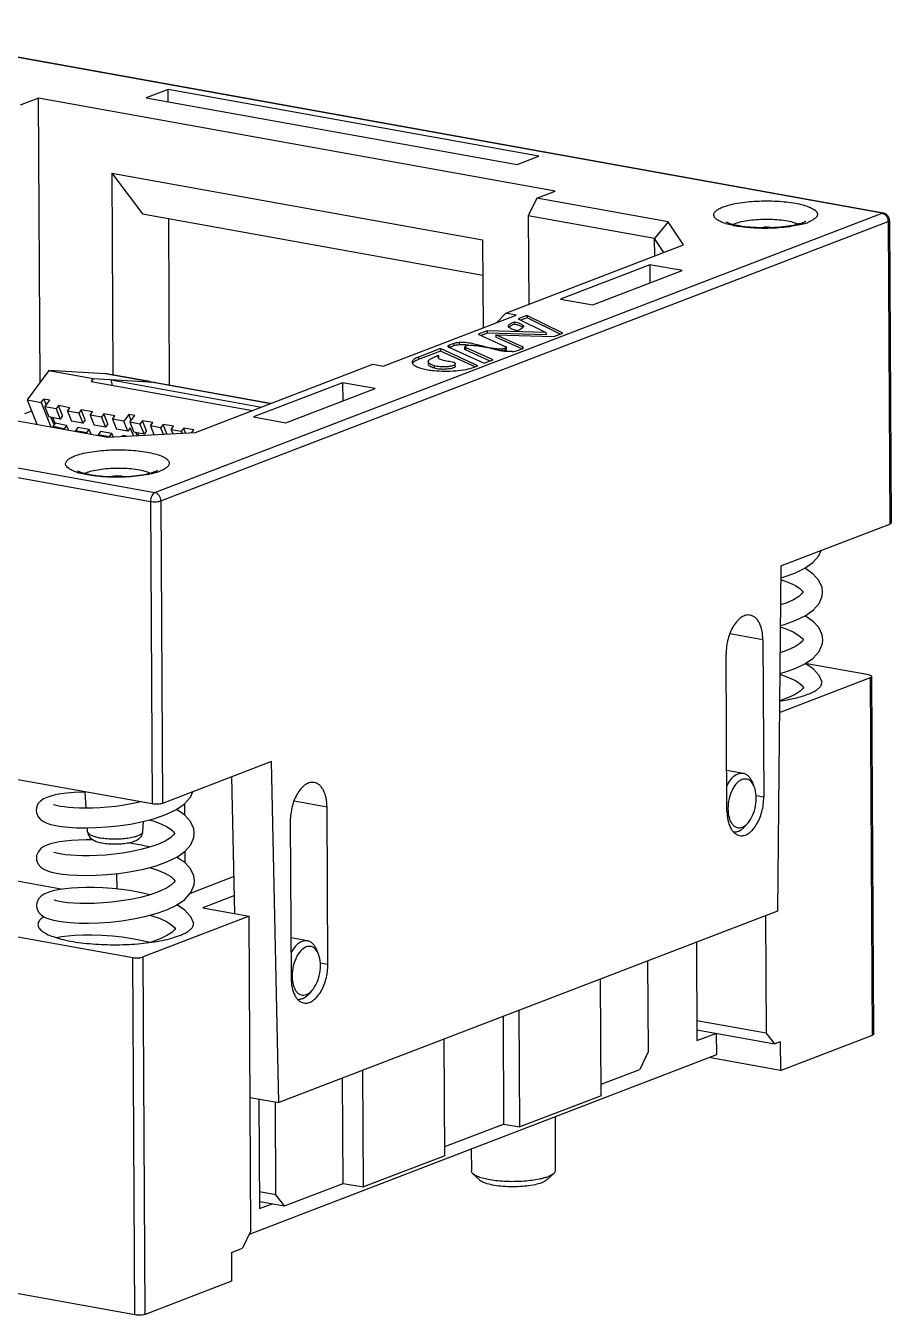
# Model space of a CAD drawing. Header units: millimetres. Extents: x -2108 to -1819, y 1464 to 1622.
# Drawn here: x -2030.77 to -2013.25, y 1531.43 to 1557.53 of the extents above; entities that cross this region are included whole.
import ezdxf

# ---------------------------------------------------------------- set-up
doc = ezdxf.new("R2010")
doc.units = ezdxf.units.MM
doc.layers.add('02___PRT_ALL_AXES', color=7, linetype='Continuous')

# ---------------------------------------------------------------- blocks, each defined once
blk = doc.blocks.new('EWTWET')
at = {"color": 3, "linetype": 'Continuous'}
for p, q in [((123.412, 171.1), (102.349, 174.891)), ((123.439, 171.103), (102.377, 174.894)), ((108.955, 173.605), (108.514, 173.436)), ((108.956, 173.356), (108.955, 173.605)), ((116.462, 172.254), (108.955, 173.605)), ((106.334, 173.431), (105.962, 173.288)), ((106.366, 167.681), (106.334, 173.431)), ((116.791, 171.549), (106.334, 173.431)), ((108.514, 173.436), (116.021, 172.085)), ((116.021, 172.085), (116.462, 172.254)), ((107.816, 171.912), (107.839, 167.826)), ((107.816, 171.912), (108.441, 171.089)), ((107.816, 171.912), (115.323, 170.56)), ((116.419, 171.406), (116.791, 171.549)), ((116.419, 171.406), (116.249, 171.05)), ((119.078, 170.927), (116.419, 171.406)), ((108.441, 171.089), (115.327, 169.849)), ((108.686, 165.447), (123.412, 171.1)), ((108.81, 165.28), (123.536, 170.933)), ((108.988, 167.618), (108.97, 170.993)), ((116.249, 171.05), (116.259, 169.255)), ((118.806, 170.59), (116.249, 171.05)), ((119.078, 170.927), (118.806, 170.59)), ((119.392, 170.458), (119.078, 170.927)), ((123.439, 171.103), (123.412, 171.1)), ((123.536, 170.933), (123.569, 164.81)), ((123.563, 170.956), (123.596, 164.833)), ((115.323, 170.56), (115.333, 168.784)), ((115.797, 169.078), (119.392, 170.458)), ((118.808, 170.234), (118.806, 170.59)), ((118.996, 170.306), (118.806, 170.59)), ((118.708, 170.057), (116.903, 169.364)), ((117.558, 169.246), (119.363, 169.939)), ((119.363, 169.939), (118.708, 170.057)), ((118.708, 170.057), (118.71, 169.688)), ((116.903, 169.364), (117.558, 169.246)), ((87.624, 169.238), (108.686, 165.447)), ((87.539, 169.061), (108.601, 165.269)), ((113.309, 168.007), (116.002, 169.041)), ((115.611, 168.891), (115.797, 169.078)), ((116.002, 169.041), (115.797, 169.078)), ((115.973, 168.902), (115.973, 168.854)), ((116.222, 169.033), (116.043, 168.964)), ((116.043, 168.964), (116.607, 168.685)), ((116.223, 168.985), (116.098, 168.937)), ((116.222, 169.033), (116.223, 168.985)), ((116.947, 168.674), (116.222, 169.033)), ((116.893, 168.653), (116.223, 168.985)), ((115.414, 168.723), (115.235, 168.654)), ((115.235, 168.654), (115.793, 168.4)), ((115.414, 168.674), (115.292, 168.628)), ((116.607, 168.685), (115.414, 168.723)), ((115.414, 168.723), (115.414, 168.674)), ((116.608, 168.637), (115.414, 168.674)), ((115.59, 168.643), (116.768, 168.606)), ((115.59, 168.643), (115.59, 168.594)), ((116.131, 168.396), (115.59, 168.643)), ((116.116, 168.355), (115.59, 168.594)), ((115.85, 168.805), (115.847, 168.817)), ((116.139, 168.831), (116.139, 168.789)), ((116.139, 168.831), (116.15, 168.809)), ((116.607, 168.685), (116.608, 168.637)), ((116.768, 168.606), (116.947, 168.674)), ((114.469, 168.36), (114.023, 168.189)), ((114.469, 168.36), (114.469, 168.312)), ((115.228, 168.015), (114.469, 168.36)), ((114.639, 168.39), (115.356, 168.064)), ((114.741, 168.464), (114.645, 168.428)), ((114.645, 168.428), (114.646, 168.39)), ((114.741, 168.416), (114.654, 168.383)), ((114.741, 168.464), (114.741, 168.416)), ((114.849, 168.483), (114.849, 168.435)), ((114.965, 168.35), (114.965, 168.398)), ((114.977, 168.386), (114.977, 168.338)), ((115.535, 168.132), (114.977, 168.386)), ((115.478, 168.11), (114.977, 168.338)), ((114.981, 168.412), (114.996, 168.418)), ((115.397, 168.39), (115.385, 168.393)), ((115.469, 168.37), (115.397, 168.39)), ((115.722, 168.359), (115.722, 168.311)), ((115.789, 168.374), (115.774, 168.368)), ((115.774, 168.368), (115.774, 168.32)), ((115.789, 168.326), (115.774, 168.32)), ((115.789, 168.374), (115.789, 168.326)), ((115.797, 168.398), (115.793, 168.4)), ((115.805, 168.34), (115.805, 168.388)), ((116.029, 168.322), (116.124, 168.359)), ((116.131, 168.396), (116.131, 168.359)), ((114.023, 168.189), (114.024, 168.141)), ((114.469, 168.312), (114.024, 168.141)), ((114.224, 168.097), (114.224, 168.049)), ((114.43, 168.221), (114.43, 168.173)), ((115.171, 167.992), (114.469, 168.312)), ((115.356, 168.064), (115.535, 168.132)), ((106.541, 167.92), (106.102, 167.322)), ((107.682, 167.852), (106.541, 167.92)), ((106.541, 167.92), (107.443, 167.758)), ((107.71, 167.849), (107.682, 167.852)), ((108.584, 167.69), (107.682, 167.852)), ((108.584, 167.692), (107.71, 167.849)), ((109.509, 166.664), (113.104, 168.044)), ((113.104, 168.044), (113.309, 168.007)), ((114.343, 168.014), (114.343, 167.966)), ((114.771, 168.005), (114.771, 168.054)), ((115.152, 167.985), (115.228, 168.015)), ((107.443, 167.758), (107.398, 167.697)), ((107.398, 167.697), (110.668, 167.109)), ((107.443, 167.758), (108.584, 167.69)), ((108.668, 167.675), (107.801, 167.727)), ((107.801, 167.727), (110.849, 167.178)), ((108.584, 167.69), (108.612, 167.686)), ((108.686, 167.673), (108.668, 167.675)), ((111.033, 167.249), (108.668, 167.675)), ((108.686, 167.673), (111.035, 167.25)), ((112.491, 167.67), (110.686, 166.977)), ((111.342, 166.859), (113.147, 167.552)), ((112.491, 167.67), (112.493, 167.301)), ((113.147, 167.552), (112.491, 167.67)), ((106.102, 167.322), (106.299, 166.83)), ((106.102, 167.322), (106.388, 167.27)), ((106.388, 167.27), (106.438, 167.337)), ((106.438, 167.337), (106.487, 167.215)), ((106.561, 167.315), (106.438, 167.337)), ((106.462, 167.181), (106.561, 167.315)), ((105.074, 167.05), (107.733, 166.572)), ((106.192, 167.095), (106.048, 167.04)), ((106.388, 167.27), (106.586, 166.778)), ((106.462, 167.181), (106.544, 166.978)), ((106.692, 167.139), (106.462, 167.181)), ((106.741, 167.207), (106.692, 167.139)), ((106.692, 167.139), (106.773, 166.936)), ((106.822, 167.004), (106.741, 167.207)), ((106.97, 167.165), (106.741, 167.207)), ((106.921, 167.098), (106.97, 167.165)), ((106.921, 167.098), (107.002, 166.895)), ((107.15, 167.057), (106.921, 167.098)), ((107.2, 167.124), (107.15, 167.057)), ((107.15, 167.057), (107.232, 166.854)), ((107.281, 166.921), (107.2, 167.124)), ((107.429, 167.083), (107.2, 167.124)), ((107.38, 167.015), (107.429, 167.083)), ((107.38, 167.015), (107.461, 166.812)), ((107.609, 166.974), (107.38, 167.015)), ((107.659, 167.041), (107.609, 166.974)), ((107.74, 166.838), (107.659, 167.041)), ((107.88, 167.001), (107.659, 167.041)), ((108.159, 167.027), (108.06, 166.893)), ((108.208, 166.905), (108.159, 167.027)), ((108.282, 167.005), (108.159, 167.027)), ((106.773, 166.936), (106.544, 166.978)), ((106.585, 166.97), (106.647, 166.816)), ((106.671, 166.849), (106.622, 166.782)), ((106.622, 166.782), (106.627, 166.771)), ((106.852, 166.74), (106.622, 166.782)), ((106.671, 166.849), (106.626, 166.963)), ((106.901, 166.808), (106.671, 166.849)), ((106.822, 167.004), (106.773, 166.936)), ((106.901, 166.808), (106.852, 166.74)), ((106.938, 166.715), (106.901, 166.808)), ((107.232, 166.854), (107.002, 166.895)), ((107.13, 166.766), (107.081, 166.699)), ((107.36, 166.725), (107.13, 166.766)), ((107.281, 166.921), (107.232, 166.854)), ((107.691, 166.771), (107.461, 166.812)), ((107.609, 166.974), (107.691, 166.771)), ((107.74, 166.838), (107.691, 166.771)), ((107.831, 166.934), (107.88, 167.001)), ((107.831, 166.934), (107.912, 166.731)), ((108.06, 166.893), (107.831, 166.934)), ((108.142, 166.69), (108.06, 166.893)), ((108.191, 166.757), (108.142, 166.69)), ((108.183, 166.871), (108.282, 167.005)), ((108.183, 166.871), (108.265, 166.668)), ((108.388, 166.834), (108.183, 166.871)), ((108.255, 166.599), (108.191, 166.757)), ((108.437, 166.901), (108.388, 166.834)), ((108.388, 166.834), (108.47, 166.631)), ((108.519, 166.698), (108.437, 166.901)), ((108.65, 166.863), (108.437, 166.901)), ((108.601, 166.796), (108.65, 166.863)), ((108.806, 166.759), (108.601, 166.796)), ((108.601, 166.796), (108.671, 166.621)), ((108.855, 166.826), (108.806, 166.759)), ((108.806, 166.759), (108.858, 166.63)), ((108.932, 166.634), (108.855, 166.826)), ((109.068, 166.788), (108.855, 166.826)), ((109.019, 166.72), (109.068, 166.788)), ((110.686, 166.977), (111.342, 166.859)), ((106.856, 166.73), (106.852, 166.74)), ((107.081, 166.699), (107.085, 166.688)), ((107.311, 166.658), (107.081, 166.699)), ((107.311, 166.658), (107.36, 166.725)), ((107.315, 166.647), (107.311, 166.658)), ((107.397, 166.632), (107.36, 166.725)), ((107.589, 166.684), (107.54, 166.617)), ((107.54, 166.617), (107.544, 166.606)), ((107.77, 166.575), (107.54, 166.617)), ((107.819, 166.643), (107.589, 166.684)), ((107.733, 166.572), (109.509, 166.664)), ((107.77, 166.575), (107.819, 166.643)), ((107.845, 166.578), (107.819, 166.643)), ((108.142, 166.69), (107.912, 166.731)), ((108.029, 166.587), (108.04, 166.603)), ((108.105, 166.591), (108.04, 166.603)), ((108.47, 166.631), (108.265, 166.668)), ((108.329, 166.603), (108.306, 166.66)), ((108.366, 166.605), (108.347, 166.653)), ((108.519, 166.698), (108.47, 166.631)), ((109.224, 166.683), (109.019, 166.72)), ((109.019, 166.72), (109.051, 166.64)), ((109.273, 166.751), (109.224, 166.683)), ((109.224, 166.683), (109.237, 166.65)), ((109.312, 166.654), (109.273, 166.751)), ((109.478, 166.714), (109.273, 166.751)), ((109.439, 166.66), (109.478, 166.714)), ((108.601, 165.269), (108.635, 159.146)), ((108.81, 165.28), (108.844, 159.157)), ((121.363, 163.963), (123.569, 164.81)), ((121.363, 163.963), (121.294, 156.979)), ((121.807, 163.435), (121.806, 163.429)), ((122.199, 163.352), (122.207, 163.436)), ((120.998, 162.47), (120.33, 162.59)), ((120.998, 162.47), (121.016, 159.288)), ((121.812, 162.47), (121.812, 162.466)), ((122.204, 162.39), (122.212, 162.472)), ((120.271, 159.002), (120.254, 162.184)), ((123.14, 161.757), (121.856, 161.988)), ((121.334, 160.994), (123.177, 161.702)), ((123.217, 154.469), (123.177, 161.702)), ((123.244, 154.492), (123.204, 161.725)), ((121.818, 161.506), (121.818, 161.502)), ((108.635, 159.146), (103.316, 160.103)), ((111.05, 160.004), (108.844, 159.157)), ((111.196, 153.102), (111.05, 160.004)), ((110.24, 159.693), (110.299, 156.928)), ((120.825, 159.492), (120.793, 159.573)), ((107.298, 159.059), (107.279, 159.39)), ((112.175, 159.083), (111.506, 159.203)), ((120.862, 159.316), (121.016, 159.288)), ((109.291, 159.148), (109.292, 158.918)), ((112.192, 155.901), (112.175, 159.083)), ((107.327, 158.581), (107.322, 158.662)), ((108.447, 158.588), (108.457, 158.792)), ((111.43, 158.797), (111.447, 155.615)), ((120.693, 158.757), (120.634, 158.691)), ((109.087, 158.551), (109.086, 158.546)), ((109.479, 158.469), (109.487, 158.553)), ((109.296, 158.184), (109.297, 157.954)), ((107.915, 157.735), (107.917, 157.423)), ((109.41, 157.341), (110.283, 157.676)), ((105.864, 157.597), (106.828, 157.423)), ((109.092, 157.587), (109.092, 157.583)), ((109.484, 157.507), (109.492, 157.589)), ((110.291, 157.286), (109.658, 157.043)), ((110.6, 156.873), (108.452, 156.049)), ((109.658, 157.043), (110.6, 156.873)), ((110.635, 150.509), (110.6, 156.873)), ((121.294, 156.979), (111.196, 153.102)), ((121.051, 156.885), (121.064, 154.512)), ((104.35, 156.738), (108.243, 156.038)), ((109.098, 156.623), (109.097, 156.619)), ((119.651, 156.348), (119.662, 154.355)), ((112.001, 156.104), (111.969, 156.186)), ((108.283, 148.806), (108.243, 156.038)), ((108.492, 148.816), (108.452, 156.049)), ((112.038, 155.928), (112.192, 155.901)), ((118.664, 155.969), (118.674, 154.127)), ((117.725, 153.241), (117.712, 155.604)), ((111.869, 155.369), (111.81, 155.304)), ((115.738, 154.846), (115.75, 152.668)), ((116.078, 152.609), (116.065, 154.971)), ((119.66, 154.765), (121.064, 154.512)), ((119.661, 154.573), (121.237, 154.289)), ((119.662, 154.355), (120.049, 154.503)), ((120.063, 154.073), (120.06, 154.501)), ((121.237, 154.289), (121.064, 154.512)), ((114.559, 152.026), (114.546, 154.388)), ((121.349, 154.332), (121.237, 154.289)), ((121.349, 154.332), (121.352, 153.753)), ((121.352, 153.753), (123.217, 154.469)), ((110.603, 150.442), (120.063, 154.073)), ((118.674, 154.127), (118.504, 153.771)), ((121.352, 153.753), (119.907, 154.014)), ((112.912, 151.394), (112.899, 153.756)), ((117.724, 153.472), (118.504, 153.771)), ((112.502, 151.467), (112.49, 153.599)), ((110.621, 153.206), (111.196, 153.102)), ((117.725, 153.241), (116.078, 152.609)), ((110.797, 153.174), (110.81, 150.956)), ((111.14, 151.234), (111.129, 153.114)), ((114.558, 152.21), (115.75, 152.668)), ((115.75, 152.668), (116.078, 152.609)), ((116.79, 152.817), (116.796, 151.731)), ((115.094, 152.166), (115.096, 151.722)), ((114.559, 152.026), (112.912, 151.394)), ((115.274, 151.527), (115.129, 151.66)), ((116.621, 151.535), (116.764, 151.669)), ((111.313, 151.011), (112.502, 151.467)), ((112.502, 151.467), (112.912, 151.394)), ((111.14, 151.234), (110.808, 151.294)), ((110.809, 151.102), (111.313, 151.011)), ((111.313, 151.011), (111.14, 151.234)), ((110.81, 150.956), (111.067, 151.055)), ((110.635, 150.509), (110.465, 150.154)), ((110.239, 150.067), (110.465, 150.154)), ((110.239, 150.067), (110.242, 149.488)), ((110.242, 149.488), (108.492, 148.816)), ((108.283, 148.806), (105.779, 149.256))]:
    blk.add_line(p, q, dxfattribs=at)
for points in [[(121.361, 163.724), (121.411, 163.737), (121.645, 163.819), (121.848, 163.917), (122.012, 164.032), (122.129, 164.164), (122.176, 164.275)], [(122.207, 163.434), (122.197, 163.523), (122.132, 163.671), (122.016, 163.799), (121.859, 163.908), (121.843, 163.915)], [(121.361, 163.688), (121.395, 163.677), (121.54, 163.622), (121.659, 163.564), (121.743, 163.507), (121.791, 163.461), (121.806, 163.437), (121.807, 163.434)], [(121.806, 163.429), (121.789, 163.402), (121.729, 163.346), (121.617, 163.277), (121.467, 163.21), (121.356, 163.172)], [(121.351, 162.756), (121.435, 162.779), (121.667, 162.862), (121.866, 162.96), (122.024, 163.073), (122.137, 163.203), (122.199, 163.352)], [(122.212, 162.47), (122.199, 162.571), (122.131, 162.716), (122.022, 162.834), (121.882, 162.933), (121.847, 162.951)], [(121.351, 162.727), (121.451, 162.695), (121.614, 162.626), (121.729, 162.558), (121.792, 162.502), (121.811, 162.473), (121.812, 162.47)], [(121.342, 161.787), (121.436, 161.813), (121.652, 161.889), (121.849, 161.983), (122.017, 162.098), (122.139, 162.234), (122.204, 162.39)], [(121.812, 162.466), (121.799, 162.443), (121.744, 162.39), (121.643, 162.324), (121.496, 162.255), (121.346, 162.202)], [(122.199, 161.609), (122.14, 161.746), (122.018, 161.878), (121.87, 161.979), (121.854, 161.987)], [(121.342, 161.769), (121.515, 161.708), (121.659, 161.641), (121.755, 161.578), (121.804, 161.529), (121.817, 161.508), (121.817, 161.506)], [(121.818, 161.502), (121.806, 161.482), (121.754, 161.429), (121.654, 161.363), (121.518, 161.297), (121.357, 161.239), (121.336, 161.233)], [(106.284, 159.017), (106.291, 158.966), (106.325, 158.886), (106.377, 158.829), (106.436, 158.788), (106.504, 158.757), (106.585, 158.731), (106.682, 158.709), (106.8, 158.69), (106.941, 158.675), (107.104, 158.665), (107.289, 158.662), (107.493, 158.666), (107.714, 158.68), (107.949, 158.703), (108.193, 158.739), (108.443, 158.789), (108.691, 158.854), (108.924, 158.936), (109.128, 159.034), (109.292, 159.148), (109.409, 159.281), (109.456, 159.392)], [(107.279, 159.382), (107.216, 159.382), (107.052, 159.375), (106.908, 159.363), (106.782, 159.347), (106.673, 159.328), (106.581, 159.305), (106.502, 159.279), (106.434, 159.247), (106.374, 159.205), (106.323, 159.146), (106.29, 159.066), (106.284, 159.016)], [(108.403, 159.188), (108.242, 159.152), (108.068, 159.121), (107.898, 159.097), (107.733, 159.08), (107.576, 159.068), (107.427, 159.061), (107.288, 159.059), (107.16, 159.061), (107.045, 159.066), (106.942, 159.073), (106.852, 159.084), (106.776, 159.095), (106.715, 159.108), (106.669, 159.12), (106.641, 159.131), (106.638, 159.132)], [(109.487, 158.551), (109.477, 158.64), (109.412, 158.788), (109.296, 158.916), (109.138, 159.025), (109.123, 159.032)], [(108.576, 158.824), (108.675, 158.794), (108.82, 158.739), (108.939, 158.68), (109.023, 158.624), (109.071, 158.578), (109.086, 158.554), (109.087, 158.551)], [(106.29, 158.053), (106.295, 158.005), (106.328, 157.926), (106.381, 157.865), (106.443, 157.823), (106.515, 157.791), (106.599, 157.764), (106.699, 157.742), (106.817, 157.724), (106.955, 157.71), (107.114, 157.701), (107.296, 157.697), (107.498, 157.702), (107.72, 157.715), (107.957, 157.739), (108.207, 157.776), (108.464, 157.828), (108.715, 157.895), (108.947, 157.979), (109.146, 158.077), (109.304, 158.19), (109.417, 158.32), (109.479, 158.469)], [(107.441, 158.417), (107.296, 158.418), (107.142, 158.415), (107.001, 158.407), (106.874, 158.394), (106.761, 158.379), (106.663, 158.36), (106.578, 158.339), (106.504, 158.314), (106.439, 158.283), (106.381, 158.242), (106.33, 158.184), (106.296, 158.105), (106.29, 158.052)], [(109.086, 158.546), (109.069, 158.519), (109.008, 158.463), (108.897, 158.394), (108.747, 158.327), (108.58, 158.27), (108.405, 158.222), (108.225, 158.183), (108.043, 158.152), (107.862, 158.128), (107.688, 158.111), (107.522, 158.101), (107.366, 158.095), (107.223, 158.095), (107.094, 158.099), (106.98, 158.106), (106.881, 158.116), (106.798, 158.128), (106.732, 158.141), (106.682, 158.154), (106.649, 158.165), (106.645, 158.167)], [(108.584, 158.271), (108.418, 158.31), (108.218, 158.347), (108.139, 158.359)], [(109.492, 157.587), (109.479, 157.688), (109.411, 157.833), (109.302, 157.951), (109.162, 158.05), (109.127, 158.068)], [(108.581, 157.859), (108.731, 157.812), (108.894, 157.743), (109.009, 157.675), (109.072, 157.619), (109.091, 157.59), (109.092, 157.587)], [(106.295, 157.088), (106.301, 157.036), (106.336, 156.957), (106.389, 156.899), (106.451, 156.857), (106.523, 156.826), (106.608, 156.799), (106.711, 156.777), (106.836, 156.758), (106.984, 156.744), (107.156, 156.735), (107.348, 156.733), (107.559, 156.74), (107.784, 156.756), (108.018, 156.782), (108.254, 156.819), (108.488, 156.868), (108.716, 156.93), (108.932, 157.006), (109.129, 157.1), (109.297, 157.215), (109.419, 157.351), (109.484, 157.507)], [(108.589, 157.307), (108.419, 157.347), (108.218, 157.384), (108.019, 157.412), (107.824, 157.433), (107.637, 157.446), (107.459, 157.453), (107.293, 157.454), (107.139, 157.45), (106.999, 157.442), (106.873, 157.429), (106.762, 157.414), (106.665, 157.395), (106.581, 157.374), (106.509, 157.349), (106.445, 157.319), (106.387, 157.279), (106.336, 157.222), (106.301, 157.142), (106.295, 157.088)], [(109.092, 157.583), (109.078, 157.56), (109.024, 157.507), (108.923, 157.441), (108.776, 157.372), (108.593, 157.308), (108.398, 157.255), (108.202, 157.214), (108.009, 157.182), (107.82, 157.159), (107.639, 157.143), (107.468, 157.134), (107.31, 157.13), (107.167, 157.132), (107.039, 157.138), (106.928, 157.147), (106.833, 157.159), (106.756, 157.173), (106.697, 157.187), (106.658, 157.199), (106.653, 157.201)], [(109.479, 156.726), (109.42, 156.862), (109.298, 156.995), (109.15, 157.095), (109.134, 157.103)], [(108.588, 156.895), (108.609, 156.89), (108.795, 156.825), (108.939, 156.758), (109.035, 156.694), (109.084, 156.646), (109.097, 156.624), (109.097, 156.623)], [(109.097, 156.619), (109.086, 156.598), (109.033, 156.546), (108.934, 156.48), (108.797, 156.414), (108.637, 156.356), (108.607, 156.347)], [(108.027, 156.448), (107.829, 156.469), (107.613, 156.483), (107.414, 156.49), (107.233, 156.489), (107.07, 156.482), (106.926, 156.47), (106.801, 156.455), (106.703, 156.438)], [(108.584, 156.344), (108.536, 156.358), (108.27, 156.412), (108.027, 156.448)]]:
    blk.add_lwpolyline(points, dxfattribs=at)
for centre, radius, start, end in [((123.413, 170.955), 0.151, 69.7374, 79.866), ((123.413, 170.955), 0.15, 23.3424, 69.6658), ((123.362, 170.932), 0.174, 0.3583, 6.258), ((120.6, 172.021), 1.185, 252.4218, 252.7632), ((121.043, 170.28), 0.537, 99.798, 101.9583), ((121.058, 170.158), 0.659, 85.7853, 93.6644), ((121.063, 170.231), 0.587, 80.8503, 85.8314), ((121.471, 172.099), 1.262, 286.0209, 288.4693), ((121.554, 171.854), 1.003, 288.4213, 290.9756), ((114.902, 167.563), 0.875, 84.0334, 84.7192), ((114.888, 167.444), 0.995, 81.1626, 83.9633), ((115.234, 165.961), 2.399, 110.0101, 110.5758), ((115.611, 164.928), 3.499, 109.7284, 110.0188), ((115.872, 169.216), 0.916, 263.214, 263.8415), ((114.531, 169.897), 1.99, 262.6565, 264.3955), ((118.224, 169.626), 10.595, 190.3273, 190.9228), ((107.468, 166.95), 1.149, 251.7112, 252.7702), ((107.922, 165.242), 0.538, 100.0328, 101.7159), ((107.936, 165.124), 0.656, 84.6723, 93.3), ((107.944, 165.202), 0.579, 80.8983, 84.6755), ((108.437, 166.805), 0.99, 288.7416, 290.9816), ((121.032, 159.048), 0.741, 183.6198, 184.6082), ((107.367, 158.584), 0.04, 183.43, 191.6147), ((107.801, 159.773), 1.331, 259.817, 262.2358), ((112.209, 155.661), 0.741, 183.6198, 184.6082), ((116.166, 152.996), 1.476, 283.3194, 283.5418), ((116.353, 152.358), 0.811, 288.3088, 290.9732)]:
    blk.add_arc(centre, radius, start, end, dxfattribs=at)
for points, knots in [([(120.242, 170.892), (120.209, 170.902), (120.15, 170.923), (120.075, 170.963), (120.024, 171.005), (120.002, 171.047), (120.002, 171.079), (120.01, 171.102), (120.024, 171.125), (120.055, 171.157), (120.111, 171.193), (120.163, 171.216), (120.192, 171.227)], [0, 0, 0, 0, 0.181413, 0.327614, 0.439654, 0.525483, 0.564923, 0.606153, 0.652118, 0.704862, 0.834915, 1, 1, 1, 1]), ([(120.192, 171.227), (120.236, 171.244), (120.333, 171.274), (120.559, 171.32), (120.878, 171.352), (121.208, 171.352), (121.47, 171.331), (121.648, 171.307), (121.803, 171.273), (121.93, 171.233), (122.014, 171.192), (122.063, 171.155), (122.087, 171.128), (122.101, 171.1), (122.105, 171.061), (122.084, 171.021), (122.05, 170.989), (121.996, 170.952), (121.948, 170.931), (121.913, 170.917)], [0, 0, 0, 0, 0.061983, 0.135099, 0.30469, 0.485617, 0.572333, 0.652413, 0.723139, 0.782333, 0.828658, 0.847018, 0.862492, 0.875721, 0.88783, 0.914114, 0.930857, 0.950684, 1, 1, 1, 1]), ([(120.439, 170.894), (120.481, 170.91), (120.577, 170.936), (120.734, 170.963), (120.912, 170.979), (121.099, 170.984), (121.283, 170.976), (121.452, 170.956), (121.596, 170.926), (121.681, 170.897), (121.716, 170.88)], [0, 0, 0, 0, 0.103231, 0.228457, 0.36863, 0.515491, 0.660185, 0.794052, 0.909327, 1, 1, 1, 1]), ([(121.858, 170.93), (121.86, 170.932), (121.867, 170.938), (121.855, 170.929), (121.848, 170.926), (121.831, 170.918), (121.817, 170.912), (121.807, 170.908)], [0, 0, 0, 0, 0.108383, 0.226714, 0.358557, 0.533248, 1, 1, 1, 1]), ([(123.412, 171.1), (123.416, 171.099), (123.433, 171.095), (123.448, 171.088), (123.459, 171.08)], [0, 0, 0, 0, 0.241123, 1, 1, 1, 1]), ([(123.459, 171.08), (123.463, 171.078), (123.478, 171.067), (123.491, 171.053), (123.499, 171.041)], [0, 0, 0, 0, 0.24369, 1, 1, 1, 1]), ([(123.536, 170.933), (123.543, 170.936), (123.554, 170.941), (123.563, 170.952), (123.563, 170.956)], [0, 0, 0, 0, 0.623481, 1, 1, 1, 1]), ([(120.861, 170.798), (120.748, 170.803), (120.586, 170.817), (120.382, 170.853), (120.29, 170.876), (120.248, 170.889)], [0, 0, 0, 0, 0.545871, 0.787579, 1, 1, 1, 1]), ([(121.807, 170.908), (121.76, 170.89), (121.646, 170.859), (121.453, 170.827), (121.226, 170.807), (120.985, 170.803), (120.75, 170.813), (120.539, 170.839), (120.389, 170.87), (120.299, 170.899), (120.266, 170.913), (120.254, 170.92)], [0, 0, 0, 0, 0.095442, 0.224234, 0.37253, 0.528842, 0.681978, 0.820615, 0.932353, 0.973244, 1, 1, 1, 1]), ([(120.391, 170.873), (120.395, 170.874), (120.411, 170.882), (120.427, 170.889), (120.439, 170.894)], [0, 0, 0, 0, 0.235554, 1, 1, 1, 1]), ([(121.73, 170.863), (121.666, 170.849), (121.531, 170.825), (121.241, 170.794), (121.014, 170.791), (120.861, 170.798)], [0, 0, 0, 0, 0.224044, 0.47289, 1, 1, 1, 1]), ([(121.819, 170.886), (121.812, 170.884), (121.783, 170.876), (121.753, 170.869), (121.73, 170.863)], [0, 0, 0, 0, 0.240765, 1, 1, 1, 1]), ([(115.847, 168.817), (115.847, 168.825), (115.854, 168.838), (115.869, 168.852), (115.891, 168.867), (115.926, 168.885), (115.956, 168.896), (115.973, 168.902)], [0, 0, 0, 0, 0.15765, 0.259935, 0.379498, 0.664931, 1, 1, 1, 1]), ([(115.973, 168.854), (115.966, 168.851), (115.939, 168.842), (115.913, 168.83), (115.895, 168.82)], [0, 0, 0, 0, 0.273624, 1, 1, 1, 1]), ([(115.973, 168.902), (115.992, 168.897), (116.028, 168.888), (116.076, 168.873), (116.113, 168.854), (116.132, 168.838), (116.139, 168.831)], [0, 0, 0, 0, 0.323421, 0.606726, 0.825766, 1, 1, 1, 1]), ([(116.102, 168.811), (116.085, 168.821), (116.042, 168.837), (115.998, 168.847), (115.973, 168.854)], [0, 0, 0, 0, 0.442526, 1, 1, 1, 1]), ([(115.938, 168.746), (115.918, 168.753), (115.884, 168.766), (115.857, 168.792), (115.85, 168.805)], [0, 0, 0, 0, 0.604684, 1, 1, 1, 1]), ([(115.895, 168.82), (115.891, 168.818), (115.878, 168.81), (115.866, 168.801), (115.859, 168.793)], [0, 0, 0, 0, 0.283025, 1, 1, 1, 1]), ([(116.023, 168.723), (116.016, 168.725), (115.987, 168.732), (115.959, 168.739), (115.938, 168.746)], [0, 0, 0, 0, 0.261291, 1, 1, 1, 1]), ([(116.128, 168.773), (116.115, 168.762), (116.081, 168.743), (116.044, 168.729), (116.023, 168.723)], [0, 0, 0, 0, 0.436631, 1, 1, 1, 1]), ([(116.137, 168.785), (116.135, 168.787), (116.124, 168.797), (116.112, 168.805), (116.102, 168.811)], [0, 0, 0, 0, 0.225769, 1, 1, 1, 1]), ([(116.15, 168.809), (116.15, 168.806), (116.147, 168.791), (116.137, 168.78), (116.128, 168.773)], [0, 0, 0, 0, 0.212057, 1, 1, 1, 1]), ([(114.645, 168.428), (114.639, 168.425), (114.629, 168.421), (114.621, 168.411), (114.621, 168.407)], [0, 0, 0, 0, 0.623667, 1, 1, 1, 1]), ([(114.621, 168.407), (114.621, 168.405), (114.622, 168.403), (114.623, 168.401), (114.624, 168.4)], [0, 0, 0, 0, 0.725384, 1, 1, 1, 1]), ([(114.624, 168.4), (114.624, 168.399), (114.629, 168.395), (114.635, 168.392), (114.639, 168.39)], [0, 0, 0, 0, 0.202438, 1, 1, 1, 1]), ([(114.849, 168.483), (114.829, 168.482), (114.793, 168.477), (114.757, 168.469), (114.741, 168.464)], [0, 0, 0, 0, 0.544511, 1, 1, 1, 1]), ([(114.849, 168.435), (114.83, 168.434), (114.793, 168.429), (114.757, 168.421), (114.741, 168.416)], [0, 0, 0, 0, 0.544511, 1, 1, 1, 1]), ([(115.385, 168.393), (115.347, 168.403), (115.269, 168.425), (115.145, 168.456), (115.005, 168.484), (114.903, 168.488), (114.849, 168.483)], [0, 0, 0, 0, 0.216339, 0.443881, 0.705817, 1, 1, 1, 1]), ([(114.983, 168.434), (114.972, 168.435), (114.928, 168.439), (114.883, 168.438), (114.849, 168.435)], [0, 0, 0, 0, 0.243982, 1, 1, 1, 1]), ([(114.981, 168.412), (114.977, 168.41), (114.97, 168.407), (114.965, 168.401), (114.965, 168.398)], [0, 0, 0, 0, 0.623669, 1, 1, 1, 1]), ([(114.965, 168.398), (114.965, 168.397), (114.966, 168.391), (114.972, 168.388), (114.977, 168.386)], [0, 0, 0, 0, 0.183321, 1, 1, 1, 1]), ([(114.977, 168.338), (114.975, 168.339), (114.97, 168.341), (114.965, 168.346), (114.965, 168.35)], [0, 0, 0, 0, 0.339519, 1, 1, 1, 1]), ([(115.048, 168.427), (115.043, 168.427), (115.025, 168.425), (115.008, 168.422), (114.996, 168.418)], [0, 0, 0, 0, 0.288339, 1, 1, 1, 1]), ([(115.048, 168.427), (115.078, 168.429), (115.139, 168.428), (115.251, 168.416), (115.333, 168.403), (115.385, 168.393)], [0, 0, 0, 0, 0.270327, 0.53299, 1, 1, 1, 1]), ([(115.385, 168.393), (115.437, 168.383), (115.518, 168.37), (115.631, 168.358), (115.691, 168.357), (115.722, 168.359)], [0, 0, 0, 0, 0.46701, 0.729673, 1, 1, 1, 1]), ([(115.698, 168.316), (115.677, 168.32), (115.6, 168.336), (115.524, 168.355), (115.469, 168.37)], [0, 0, 0, 0, 0.273739, 1, 1, 1, 1]), ([(115.722, 168.359), (115.727, 168.359), (115.744, 168.361), (115.762, 168.364), (115.774, 168.368)], [0, 0, 0, 0, 0.288339, 1, 1, 1, 1]), ([(115.774, 168.32), (115.771, 168.319), (115.757, 168.315), (115.742, 168.312), (115.73, 168.311)], [0, 0, 0, 0, 0.20795, 1, 1, 1, 1]), ([(115.789, 168.374), (115.793, 168.376), (115.8, 168.379), (115.805, 168.385), (115.805, 168.388)], [0, 0, 0, 0, 0.623669, 1, 1, 1, 1]), ([(115.805, 168.34), (115.805, 168.337), (115.8, 168.33), (115.794, 168.328), (115.789, 168.326)], [0, 0, 0, 0, 0.376331, 1, 1, 1, 1]), ([(115.803, 168.392), (115.803, 168.393), (115.801, 168.395), (115.799, 168.397), (115.797, 168.398)], [0, 0, 0, 0, 0.213819, 1, 1, 1, 1]), ([(115.921, 168.303), (115.94, 168.304), (115.977, 168.309), (116.013, 168.317), (116.029, 168.322)], [0, 0, 0, 0, 0.544511, 1, 1, 1, 1]), ([(116.124, 168.359), (116.127, 168.359), (116.134, 168.362), (116.141, 168.367), (116.145, 168.371)], [0, 0, 0, 0, 0.303613, 1, 1, 1, 1]), ([(116.149, 168.379), (116.149, 168.381), (116.147, 168.385), (116.141, 168.391), (116.134, 168.395), (116.131, 168.396)], [0, 0, 0, 0, 0.18149, 0.52527, 1, 1, 1, 1]), ([(116.145, 168.371), (116.146, 168.371), (116.147, 168.374), (116.149, 168.377), (116.149, 168.379)], [0, 0, 0, 0, 0.283869, 1, 1, 1, 1]), ([(114.023, 168.189), (114.005, 168.182), (113.973, 168.168), (113.933, 168.142), (113.906, 168.115), (113.899, 168.093), (113.899, 168.083)], [0, 0, 0, 0, 0.343515, 0.619021, 0.830774, 1, 1, 1, 1]), ([(113.899, 168.083), (113.899, 168.076), (113.904, 168.059), (113.914, 168.046), (113.92, 168.039)], [0, 0, 0, 0, 0.460568, 1, 1, 1, 1]), ([(113.929, 168.089), (113.927, 168.086), (113.917, 168.077), (113.908, 168.066), (113.904, 168.057)], [0, 0, 0, 0, 0.280188, 1, 1, 1, 1]), ([(114.024, 168.141), (114.005, 168.133), (113.972, 168.119), (113.941, 168.099), (113.929, 168.089)], [0, 0, 0, 0, 0.556516, 1, 1, 1, 1]), ([(114.224, 168.097), (114.224, 168.103), (114.227, 168.113), (114.238, 168.128), (114.254, 168.142), (114.284, 168.161), (114.33, 168.183), (114.37, 168.199), (114.391, 168.207)], [0, 0, 0, 0, 0.072952, 0.157963, 0.260773, 0.381871, 0.670466, 1, 1, 1, 1]), ([(114.343, 168.014), (114.327, 168.02), (114.297, 168.031), (114.259, 168.05), (114.232, 168.071), (114.224, 168.089), (114.224, 168.097)], [0, 0, 0, 0, 0.337387, 0.623835, 0.84, 1, 1, 1, 1]), ([(114.43, 168.221), (114.425, 168.219), (114.416, 168.212), (114.415, 168.201), (114.415, 168.197)], [0, 0, 0, 0, 0.573201, 1, 1, 1, 1]), ([(114.415, 168.197), (114.415, 168.189), (114.422, 168.171), (114.438, 168.16), (114.447, 168.154)], [0, 0, 0, 0, 0.41987, 1, 1, 1, 1]), ([(114.447, 168.154), (114.459, 168.148), (114.487, 168.136), (114.556, 168.117), (114.614, 168.108), (114.655, 168.104)], [0, 0, 0, 0, 0.186373, 0.423675, 1, 1, 1, 1]), ([(114.655, 168.104), (114.674, 168.102), (114.707, 168.098), (114.738, 168.087), (114.75, 168.08)], [0, 0, 0, 0, 0.590321, 1, 1, 1, 1]), ([(114.75, 168.08), (114.753, 168.078), (114.762, 168.072), (114.771, 168.061), (114.771, 168.054)], [0, 0, 0, 0, 0.322695, 1, 1, 1, 1]), ([(115.764, 168.306), (115.758, 168.307), (115.737, 168.31), (115.715, 168.313), (115.698, 168.316)], [0, 0, 0, 0, 0.255345, 1, 1, 1, 1]), ([(115.921, 168.303), (115.908, 168.302), (115.859, 168.299), (115.81, 168.301), (115.774, 168.305)], [0, 0, 0, 0, 0.253148, 1, 1, 1, 1]), ([(113.92, 168.039), (113.934, 168.024), (113.977, 167.997), (114.056, 167.967), (114.159, 167.941), (114.235, 167.928), (114.277, 167.923)], [0, 0, 0, 0, 0.164391, 0.389145, 0.670833, 1, 1, 1, 1]), ([(114.343, 167.966), (114.327, 167.971), (114.298, 167.983), (114.26, 168.002), (114.233, 168.022), (114.224, 168.041), (114.224, 168.049)], [0, 0, 0, 0, 0.337387, 0.623835, 0.84, 1, 1, 1, 1]), ([(114.337, 167.916), (114.41, 167.909), (114.557, 167.902), (114.705, 167.907), (114.779, 167.913)], [0, 0, 0, 0, 0.496342, 1, 1, 1, 1]), ([(114.771, 168.054), (114.771, 168.046), (114.761, 168.034), (114.744, 168.024), (114.716, 168.012), (114.67, 168.001), (114.606, 167.992), (114.535, 167.989), (114.464, 167.991), (114.4, 167.999), (114.36, 168.008), (114.343, 168.014)], [0, 0, 0, 0, 0.050278, 0.087777, 0.134726, 0.255082, 0.40307, 0.565977, 0.729223, 0.878356, 1, 1, 1, 1]), ([(114.771, 168.005), (114.771, 167.998), (114.762, 167.986), (114.745, 167.976), (114.716, 167.964), (114.67, 167.952), (114.606, 167.944), (114.535, 167.94), (114.464, 167.943), (114.4, 167.95), (114.36, 167.959), (114.343, 167.966)], [0, 0, 0, 0, 0.050278, 0.087777, 0.134726, 0.255082, 0.403069, 0.565976, 0.729223, 0.878356, 1, 1, 1, 1]), ([(114.779, 167.913), (114.849, 167.919), (114.975, 167.934), (115.099, 167.965), (115.152, 167.985)], [0, 0, 0, 0, 0.554207, 1, 1, 1, 1]), ([(108.612, 167.686), (108.615, 167.686), (108.62, 167.685), (108.629, 167.683), (108.637, 167.681), (108.643, 167.679), (108.645, 167.678)], [0, 0, 0, 0, 0.249358, 0.499009, 0.749156, 1, 1, 1, 1]), ([(107.071, 166.19), (107.114, 166.207), (107.212, 166.236), (107.438, 166.283), (107.757, 166.315), (108.087, 166.315), (108.349, 166.294), (108.526, 166.269), (108.682, 166.236), (108.808, 166.196), (108.893, 166.155), (108.942, 166.118), (108.965, 166.091), (108.98, 166.063), (108.984, 166.024), (108.963, 165.984), (108.928, 165.952), (108.875, 165.915), (108.827, 165.894), (108.792, 165.88)], [0, 0, 0, 0, 0.061983, 0.135099, 0.30469, 0.485617, 0.572333, 0.652413, 0.723139, 0.782333, 0.828658, 0.847018, 0.862492, 0.875721, 0.88783, 0.914114, 0.930857, 0.950684, 1, 1, 1, 1]), ([(107.107, 165.859), (107.075, 165.869), (107.031, 165.886), (106.977, 165.914), (106.925, 165.946), (106.88, 165.993), (106.882, 166.045), (106.89, 166.067), (106.905, 166.09), (106.935, 166.121), (106.991, 166.157), (107.042, 166.179), (107.071, 166.19)], [0, 0, 0, 0, 0.179676, 0.256397, 0.324289, 0.516594, 0.556594, 0.59874, 0.645841, 0.699829, 0.832444, 1, 1, 1, 1]), ([(107.122, 165.889), (107.121, 165.889), (107.132, 165.883), (107.138, 165.88), (107.161, 165.869), (107.186, 165.86), (107.218, 165.849), (107.256, 165.838), (107.298, 165.828), (107.361, 165.814), (107.449, 165.799), (107.562, 165.785), (107.683, 165.774), (107.81, 165.769), (107.939, 165.767), (108.109, 165.771), (108.307, 165.787), (108.491, 165.816), (108.613, 165.846), (108.664, 165.863), (108.686, 165.871)], [0, 0, 0, 0, 0.002888, 0.011644, 0.025334, 0.043195, 0.064682, 0.089283, 0.116629, 0.146409, 0.212115, 0.28444, 0.3616, 0.441928, 0.523791, 0.605577, 0.762376, 0.899089, 0.955132, 1, 1, 1, 1]), ([(107.74, 165.761), (107.627, 165.766), (107.464, 165.78), (107.26, 165.816), (107.169, 165.839), (107.127, 165.852)], [0, 0, 0, 0, 0.545871, 0.787579, 1, 1, 1, 1]), ([(107.27, 165.836), (107.274, 165.837), (107.29, 165.845), (107.306, 165.852), (107.318, 165.857)], [0, 0, 0, 0, 0.23561, 1, 1, 1, 1]), ([(107.318, 165.857), (107.36, 165.873), (107.456, 165.899), (107.613, 165.926), (107.791, 165.942), (107.978, 165.946), (108.162, 165.938), (108.331, 165.919), (108.475, 165.889), (108.56, 165.86), (108.595, 165.842)], [0, 0, 0, 0, 0.103249, 0.228502, 0.368704, 0.515587, 0.660289, 0.794146, 0.909385, 1, 1, 1, 1]), ([(108.609, 165.826), (108.545, 165.812), (108.409, 165.788), (108.12, 165.757), (107.893, 165.754), (107.74, 165.761)], [0, 0, 0, 0, 0.224043, 0.472889, 1, 1, 1, 1]), ([(108.698, 165.849), (108.691, 165.847), (108.662, 165.839), (108.632, 165.831), (108.609, 165.826)], [0, 0, 0, 0, 0.240766, 1, 1, 1, 1]), ([(108.686, 165.871), (108.699, 165.876), (108.718, 165.884), (108.737, 165.894), (108.742, 165.898)], [0, 0, 0, 0, 0.692149, 1, 1, 1, 1]), ([(108.755, 165.867), (108.751, 165.866), (108.732, 165.859), (108.713, 165.853), (108.698, 165.849)], [0, 0, 0, 0, 0.242127, 1, 1, 1, 1]), ([(108.686, 165.447), (108.674, 165.442), (108.649, 165.422), (108.623, 165.38), (108.605, 165.327), (108.601, 165.289), (108.601, 165.269)], [0, 0, 0, 0, 0.196209, 0.440553, 0.717646, 1, 1, 1, 1]), ([(108.81, 165.28), (108.81, 165.318), (108.786, 165.393), (108.721, 165.441), (108.686, 165.447)], [0, 0, 0, 0, 0.522881, 1, 1, 1, 1]), ([(108.601, 165.269), (108.619, 165.266), (108.656, 165.262), (108.712, 165.262), (108.764, 165.268), (108.797, 165.275), (108.81, 165.28)], [0, 0, 0, 0, 0.255638, 0.533077, 0.793134, 1, 1, 1, 1]), ([(123.596, 164.833), (123.596, 164.828), (123.588, 164.817), (123.577, 164.813), (123.569, 164.81)], [0, 0, 0, 0, 0.376464, 1, 1, 1, 1]), ([(120.741, 162.967), (120.713, 162.972), (120.65, 162.969), (120.56, 162.927), (120.476, 162.853), (120.4, 162.751), (120.337, 162.626), (120.273, 162.438), (120.253, 162.286), (120.254, 162.184)], [0, 0, 0, 0, 0.085097, 0.179644, 0.289022, 0.414111, 0.552613, 0.700189, 1, 1, 1, 1]), ([(120.998, 162.47), (120.998, 162.532), (120.987, 162.649), (120.944, 162.784), (120.892, 162.869), (120.847, 162.917), (120.797, 162.951), (120.76, 162.964), (120.741, 162.967)], [0, 0, 0, 0, 0.310388, 0.581216, 0.699636, 0.807158, 0.906018, 1, 1, 1, 1]), ([(121.908, 161.365), (121.94, 161.377), (121.997, 161.401), (122.074, 161.443), (122.132, 161.487), (122.162, 161.521), (122.172, 161.538)], [0, 0, 0, 0, 0.316159, 0.587393, 0.813815, 1, 1, 1, 1]), ([(122.172, 161.538), (122.175, 161.543), (122.186, 161.564), (122.192, 161.588), (122.192, 161.606)], [0, 0, 0, 0, 0.268116, 1, 1, 1, 1]), ([(123.2, 161.734), (123.194, 161.74), (123.174, 161.749), (123.153, 161.754), (123.14, 161.757)], [0, 0, 0, 0, 0.392763, 1, 1, 1, 1]), ([(123.177, 161.702), (123.181, 161.703), (123.188, 161.706), (123.198, 161.713), (123.204, 161.72), (123.204, 161.725)], [0, 0, 0, 0, 0.345982, 0.62429, 1, 1, 1, 1]), ([(123.204, 161.725), (123.204, 161.725), (123.204, 161.729), (123.202, 161.732), (123.2, 161.734)], [0, 0, 0, 0, 0.229005, 1, 1, 1, 1]), ([(121.338, 161.23), (121.444, 161.245), (121.637, 161.279), (121.825, 161.333), (121.908, 161.365)], [0, 0, 0, 0, 0.546714, 1, 1, 1, 1]), ([(120.493, 159.75), (120.447, 159.733), (120.383, 159.684), (120.314, 159.6), (120.283, 159.549), (120.268, 159.522)], [0, 0, 0, 0, 0.448239, 0.71211, 1, 1, 1, 1]), ([(120.602, 159.762), (120.584, 159.765), (120.547, 159.766), (120.511, 159.757), (120.493, 159.75)], [0, 0, 0, 0, 0.486781, 1, 1, 1, 1]), ([(120.793, 159.573), (120.783, 159.599), (120.76, 159.645), (120.715, 159.703), (120.663, 159.744), (120.622, 159.759), (120.602, 159.762)], [0, 0, 0, 0, 0.289827, 0.548769, 0.781892, 1, 1, 1, 1]), ([(111.917, 159.579), (111.889, 159.585), (111.826, 159.582), (111.736, 159.54), (111.652, 159.465), (111.576, 159.363), (111.513, 159.239), (111.45, 159.051), (111.429, 158.898), (111.43, 158.797)], [0, 0, 0, 0, 0.085097, 0.179644, 0.289022, 0.414111, 0.552613, 0.700189, 1, 1, 1, 1]), ([(112.175, 159.083), (112.174, 159.145), (112.164, 159.261), (112.12, 159.396), (112.068, 159.482), (112.023, 159.53), (111.973, 159.564), (111.936, 159.576), (111.917, 159.579)], [0, 0, 0, 0, 0.310388, 0.581216, 0.699636, 0.807158, 0.906018, 1, 1, 1, 1]), ([(120.575, 159.639), (120.531, 159.622), (120.468, 159.57), (120.405, 159.483), (120.346, 159.368), (120.298, 159.206), (120.289, 159.069), (120.293, 159.002)], [0, 0, 0, 0, 0.196527, 0.314704, 0.443949, 0.722051, 1, 1, 1, 1]), ([(120.765, 159.592), (120.752, 159.605), (120.725, 159.629), (120.677, 159.649), (120.625, 159.653), (120.592, 159.645), (120.575, 159.639)], [0, 0, 0, 0, 0.262756, 0.506328, 0.746604, 1, 1, 1, 1]), ([(120.693, 158.757), (120.734, 158.802), (120.801, 158.915), (120.858, 159.106), (120.871, 159.306), (120.848, 159.435), (120.825, 159.492)], [0, 0, 0, 0, 0.234584, 0.499991, 0.765404, 1, 1, 1, 1]), ([(120.825, 159.492), (120.821, 159.502), (120.806, 159.537), (120.784, 159.571), (120.765, 159.592)], [0, 0, 0, 0, 0.269892, 1, 1, 1, 1]), ([(120.528, 158.505), (120.557, 158.5), (120.619, 158.503), (120.71, 158.545), (120.794, 158.619), (120.869, 158.722), (120.933, 158.846), (120.996, 159.034), (121.017, 159.187), (121.016, 159.288)], [0, 0, 0, 0, 0.085097, 0.179644, 0.289022, 0.414111, 0.552613, 0.700189, 1, 1, 1, 1]), ([(108.844, 159.157), (108.83, 159.152), (108.798, 159.144), (108.746, 159.139), (108.69, 159.139), (108.653, 159.143), (108.635, 159.146)], [0, 0, 0, 0, 0.20691, 0.466961, 0.744376, 1, 1, 1, 1]), ([(120.271, 159.002), (120.271, 158.94), (120.282, 158.823), (120.326, 158.688), (120.378, 158.603), (120.422, 158.555), (120.473, 158.521), (120.51, 158.509), (120.528, 158.505)], [0, 0, 0, 0, 0.310388, 0.581216, 0.699636, 0.807158, 0.906018, 1, 1, 1, 1]), ([(120.294, 158.989), (120.298, 158.937), (120.312, 158.862), (120.351, 158.774), (120.387, 158.723), (120.43, 158.686), (120.478, 158.664), (120.53, 158.66), (120.564, 158.668), (120.581, 158.675)], [0, 0, 0, 0, 0.31658, 0.45477, 0.578432, 0.689407, 0.792107, 0.893293, 1, 1, 1, 1]), ([(120.581, 158.675), (120.586, 158.677), (120.61, 158.687), (120.632, 158.701), (120.647, 158.714)], [0, 0, 0, 0, 0.236712, 1, 1, 1, 1]), ([(120.598, 158.655), (120.601, 158.658), (120.613, 158.67), (120.625, 158.682), (120.634, 158.691)], [0, 0, 0, 0, 0.243896, 1, 1, 1, 1]), ([(120.647, 158.714), (120.651, 158.717), (120.667, 158.73), (120.682, 158.745), (120.693, 158.757)], [0, 0, 0, 0, 0.240794, 1, 1, 1, 1]), ([(107.327, 158.582), (107.329, 158.546), (107.355, 158.478), (107.434, 158.414), (107.526, 158.377), (107.591, 158.363), (107.625, 158.356)], [0, 0, 0, 0, 0.266117, 0.50516, 0.738816, 1, 1, 1, 1]), ([(107.328, 158.576), (107.33, 158.563), (107.345, 158.544), (107.371, 158.526), (107.411, 158.504), (107.477, 158.482), (107.534, 158.469), (107.566, 158.463)], [0, 0, 0, 0, 0.143603, 0.239816, 0.355072, 0.642964, 1, 1, 1, 1]), ([(107.622, 158.455), (107.666, 158.449), (107.758, 158.44), (107.897, 158.437), (108.036, 158.443), (108.166, 158.458), (108.277, 158.48), (108.355, 158.505), (108.402, 158.53), (108.426, 158.548), (108.442, 158.567), (108.446, 158.581), (108.447, 158.588)], [0, 0, 0, 0, 0.154688, 0.3187, 0.481939, 0.63463, 0.767724, 0.874036, 0.915806, 0.94994, 0.977247, 1, 1, 1, 1]), ([(107.625, 158.356), (107.666, 158.349), (107.75, 158.339), (107.879, 158.334), (108.009, 158.339), (108.131, 158.354), (108.239, 158.378), (108.335, 158.415), (108.403, 158.469), (108.438, 158.532), (108.446, 158.569), (108.447, 158.588)], [0, 0, 0, 0, 0.131968, 0.273773, 0.416103, 0.54985, 0.668573, 0.773759, 0.880085, 0.938795, 1, 1, 1, 1]), ([(120.401, 158.579), (120.409, 158.578), (120.442, 158.577), (120.476, 158.584), (120.499, 158.593)], [0, 0, 0, 0, 0.242318, 1, 1, 1, 1]), ([(120.499, 158.593), (120.508, 158.596), (120.543, 158.612), (120.575, 158.635), (120.598, 158.655)], [0, 0, 0, 0, 0.233683, 1, 1, 1, 1]), ([(106.44, 156.864), (106.422, 156.853), (106.39, 156.829), (106.352, 156.79), (106.328, 156.748), (106.322, 156.719), (106.322, 156.705)], [0, 0, 0, 0, 0.311999, 0.575312, 0.799147, 1, 1, 1, 1]), ([(106.322, 156.705), (106.322, 156.694), (106.326, 156.671), (106.342, 156.637), (106.367, 156.605), (106.417, 156.56), (106.505, 156.508), (106.636, 156.455), (106.799, 156.407), (106.988, 156.366), (107.2, 156.334), (107.511, 156.303), (107.916, 156.29), (108.39, 156.313), (108.762, 156.364), (109.022, 156.425), (109.136, 156.462), (109.188, 156.481)], [0, 0, 0, 0, 0.011079, 0.023024, 0.036509, 0.051983, 0.089741, 0.13708, 0.193622, 0.258426, 0.330185, 0.40733, 0.570656, 0.733472, 0.880858, 0.944654, 1, 1, 1, 1]), ([(109.188, 156.481), (109.22, 156.494), (109.277, 156.518), (109.354, 156.56), (109.412, 156.604), (109.441, 156.638), (109.452, 156.655)], [0, 0, 0, 0, 0.316159, 0.587393, 0.813815, 1, 1, 1, 1]), ([(109.452, 156.655), (109.455, 156.66), (109.466, 156.681), (109.472, 156.705), (109.472, 156.723)], [0, 0, 0, 0, 0.268116, 1, 1, 1, 1]), ([(111.669, 156.363), (111.624, 156.345), (111.559, 156.297), (111.491, 156.213), (111.459, 156.162), (111.444, 156.134)], [0, 0, 0, 0, 0.448239, 0.71211, 1, 1, 1, 1]), ([(111.778, 156.375), (111.761, 156.378), (111.723, 156.379), (111.687, 156.37), (111.669, 156.363)], [0, 0, 0, 0, 0.486781, 1, 1, 1, 1]), ([(111.969, 156.186), (111.959, 156.211), (111.936, 156.257), (111.892, 156.316), (111.839, 156.357), (111.798, 156.371), (111.778, 156.375)], [0, 0, 0, 0, 0.289827, 0.548769, 0.781892, 1, 1, 1, 1]), ([(111.751, 156.252), (111.707, 156.234), (111.645, 156.183), (111.581, 156.095), (111.522, 155.981), (111.474, 155.819), (111.465, 155.682), (111.469, 155.614)], [0, 0, 0, 0, 0.196527, 0.314704, 0.443949, 0.722051, 1, 1, 1, 1]), ([(111.941, 156.205), (111.928, 156.218), (111.902, 156.241), (111.853, 156.262), (111.802, 156.266), (111.768, 156.258), (111.751, 156.252)], [0, 0, 0, 0, 0.262756, 0.506328, 0.746604, 1, 1, 1, 1]), ([(111.869, 155.369), (111.91, 155.414), (111.977, 155.528), (112.034, 155.719), (112.048, 155.918), (112.024, 156.048), (112.001, 156.104)], [0, 0, 0, 0, 0.234584, 0.499991, 0.765404, 1, 1, 1, 1]), ([(112.001, 156.104), (111.998, 156.114), (111.982, 156.15), (111.96, 156.184), (111.941, 156.205)], [0, 0, 0, 0, 0.269892, 1, 1, 1, 1]), ([(108.243, 156.038), (108.26, 156.035), (108.298, 156.031), (108.354, 156.031), (108.406, 156.036), (108.438, 156.043), (108.452, 156.049)], [0, 0, 0, 0, 0.255624, 0.533039, 0.79309, 1, 1, 1, 1]), ([(111.704, 155.118), (111.733, 155.113), (111.796, 155.116), (111.886, 155.158), (111.97, 155.232), (112.046, 155.334), (112.109, 155.459), (112.172, 155.647), (112.193, 155.799), (112.192, 155.901)], [0, 0, 0, 0, 0.085097, 0.179644, 0.289022, 0.414111, 0.552613, 0.700189, 1, 1, 1, 1]), ([(111.447, 155.615), (111.448, 155.553), (111.458, 155.436), (111.502, 155.301), (111.554, 155.216), (111.598, 155.168), (111.649, 155.134), (111.686, 155.121), (111.704, 155.118)], [0, 0, 0, 0, 0.310388, 0.581216, 0.699636, 0.807158, 0.906018, 1, 1, 1, 1]), ([(111.47, 155.602), (111.474, 155.549), (111.488, 155.474), (111.527, 155.386), (111.563, 155.335), (111.606, 155.298), (111.654, 155.277), (111.706, 155.273), (111.74, 155.281), (111.757, 155.287)], [0, 0, 0, 0, 0.31658, 0.45477, 0.578432, 0.689407, 0.792107, 0.893293, 1, 1, 1, 1]), ([(111.757, 155.287), (111.763, 155.289), (111.786, 155.3), (111.808, 155.314), (111.824, 155.326)], [0, 0, 0, 0, 0.236712, 1, 1, 1, 1]), ([(111.774, 155.268), (111.777, 155.271), (111.79, 155.282), (111.801, 155.294), (111.81, 155.304)], [0, 0, 0, 0, 0.243896, 1, 1, 1, 1]), ([(111.824, 155.326), (111.828, 155.329), (111.844, 155.343), (111.859, 155.357), (111.869, 155.369)], [0, 0, 0, 0, 0.240794, 1, 1, 1, 1]), ([(111.577, 155.192), (111.585, 155.191), (111.618, 155.189), (111.652, 155.197), (111.675, 155.206)], [0, 0, 0, 0, 0.242318, 1, 1, 1, 1]), ([(111.675, 155.206), (111.684, 155.209), (111.72, 155.225), (111.752, 155.248), (111.774, 155.268)], [0, 0, 0, 0, 0.233683, 1, 1, 1, 1]), ([(123.244, 154.492), (123.244, 154.488), (123.238, 154.48), (123.228, 154.474), (123.221, 154.471), (123.217, 154.469)], [0, 0, 0, 0, 0.37571, 0.654018, 1, 1, 1, 1]), ([(115.129, 151.66), (115.12, 151.669), (115.104, 151.687), (115.097, 151.711), (115.096, 151.722)], [0, 0, 0, 0, 0.548489, 1, 1, 1, 1]), ([(115.286, 151.581), (115.254, 151.591), (115.199, 151.612), (115.148, 151.643), (115.129, 151.66)], [0, 0, 0, 0, 0.570918, 1, 1, 1, 1]), ([(116.764, 151.669), (116.749, 151.655), (116.71, 151.629), (116.667, 151.61), (116.643, 151.601)], [0, 0, 0, 0, 0.438612, 1, 1, 1, 1]), ([(116.796, 151.731), (116.796, 151.72), (116.79, 151.696), (116.774, 151.678), (116.764, 151.669)], [0, 0, 0, 0, 0.451597, 1, 1, 1, 1]), ([(116.521, 151.479), (116.478, 151.462), (116.377, 151.435), (116.212, 151.409), (116.027, 151.396), (115.835, 151.396), (115.652, 151.41), (115.492, 151.436), (115.379, 151.468), (115.311, 151.5), (115.285, 151.518), (115.274, 151.527)], [0, 0, 0, 0, 0.109233, 0.243003, 0.392186, 0.54596, 0.693092, 0.822998, 0.926929, 0.96741, 1, 1, 1, 1]), ([(116.506, 151.56), (116.409, 151.537), (116.199, 151.507), (115.878, 151.496), (115.608, 151.514), (115.413, 151.547), (115.326, 151.569), (115.286, 151.581)], [0, 0, 0, 0, 0.242549, 0.51669, 0.781986, 0.899021, 1, 1, 1, 1]), ([(116.608, 151.588), (116.6, 151.586), (116.568, 151.576), (116.536, 151.567), (116.512, 151.561)], [0, 0, 0, 0, 0.235923, 1, 1, 1, 1]), ([(116.62, 151.534), (116.608, 151.523), (116.576, 151.502), (116.541, 151.486), (116.521, 151.479)], [0, 0, 0, 0, 0.438731, 1, 1, 1, 1]), ([(108.492, 148.816), (108.478, 148.811), (108.446, 148.804), (108.394, 148.799), (108.338, 148.799), (108.3, 148.802), (108.283, 148.806)], [0, 0, 0, 0, 0.20691, 0.466961, 0.744376, 1, 1, 1, 1])]:
    blk.add_open_spline(points, degree=3, knots=knots, dxfattribs=at)
for points in [[(123.499, 171.041), (123.519, 171.015), (123.531, 170.983), (123.535, 170.951)], [(123.563, 170.956), (123.563, 170.976), (123.558, 170.996), (123.55, 171.015)], [(120.952, 170.809), (120.973, 170.813), (120.994, 170.815), (121.015, 170.816)], [(115.805, 168.388), (115.805, 168.39), (115.804, 168.391), (115.803, 168.392)], [(107.899, 165.78), (107.875, 165.778), (107.852, 165.776), (107.828, 165.771)]]:
    blk.add_open_spline(points, degree=3, dxfattribs=at)
at = {"layer": '02___PRT_ALL_AXES', "color": 3, "linetype": 'Continuous'}
for p, q in [((120.602, 159.762), (120.267, 159.822)), ((111.778, 156.375), (111.443, 156.435))]:
    blk.add_line(p, q, dxfattribs=at)

msp = doc.modelspace()

# ---------------------------------------------------------------- block references
at = {"lineweight": 0}
msp.add_blockref('EWTWET', (-2136.8421, 1382.6308), dxfattribs=at)

doc.saveas('drawing.dxf')
